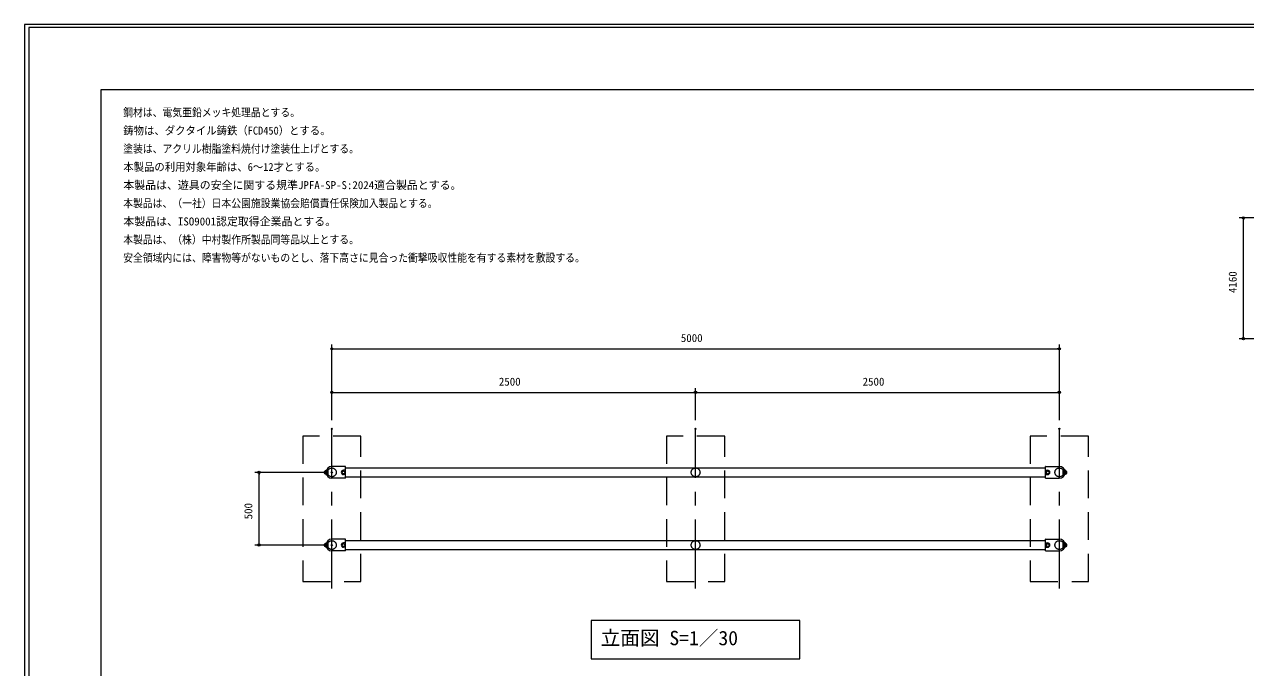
# Model space of a CAD drawing. Units: millimetres, scale not verified, with parts at other scales. Extents: x 0 to 420, y 0 to 297.
# Drawn here: x 0.2 to 280, y 149.8 to 297.3 of the extents above; entities that cross this region are included whole.
import ezdxf
from ezdxf.enums import TextEntityAlignment as Align

# ---------------------------------------------------------------- set-up
doc = ezdxf.new("R2010")
doc.units = ezdxf.units.MM
doc.header["$LTSCALE"] = 0.5
doc.header["$PDMODE"] = 32
doc.header["$PDSIZE"] = 0.25
doc.linetypes.add('USER1', pattern=[50.8, 31.75, -6.35, 6.35, -6.35])
doc.linetypes.add('USER2', pattern=[19.05, 12.7, -6.35])
for name, color, linetype, lineweight in [('DEFPOINTS_3', 7, 'Continuous', 0), ('LY_2', 7, 'Continuous', 0), ('LY_5', 7, 'Continuous', 0), ('LY_6', 7, 'Continuous', 0)]:
    doc.layers.add(name, color=color, linetype=linetype, lineweight=lineweight)
doc.styles.add('ＭＳ ゴシック', font='')
doc.styles.get('ＭＳ ゴシック').set_extended_font_data('MS Gothic')

# ---------------------------------------------------------------- blocks, each defined once
blk = doc.blocks.new('-010-_DOTBLANK')
at = {"color": 7, "linetype": 'Continuous', "lineweight": 0}
blk.add_line((-0.5, 0), (-1, 0), dxfattribs=at)
blk.add_circle((0, 0), 0.5, dxfattribs=at)

msp = doc.modelspace()

# ---------------------------------------------------------------- linework, layer by layer
at = {"layer": 'DEFPOINTS_3'}
for p, q in [((420.25, 297.3069), (0.25, 297.3069)), ((0.25, 297.3069), (0.25, 0.3069))]:
    msp.add_line(p, q, dxfattribs=at)
at = {"layer": 'LY_2'}
for p, q in [((17.75, 282.3069), (17.75, 15.3069)), ((402.75, 282.3069), (17.75, 282.3069))]:
    msp.add_line(p, q, dxfattribs=at)
at = {"layer": 'LY_5'}
for p, q in [((419.248, 296.6134), (1.252, 296.6134)), ((1.252, 296.6134), (1.252, -0.3069)), ((73.8104, 195.9408), (70.6854, 195.9408)), ((73.8438, 193.2741), (73.8438, 195.9074)), ((234.1771, 193.2741), (234.1771, 195.9074)), ((234.2104, 195.9408), (237.3354, 195.9408)), ((68.9404, 194.4574), (68.9404, 194.7241)), ((69.0854, 194.3024), (69.0854, 194.8791)), ((69.1188, 194.8791), (69.0854, 194.8791)), ((69.1188, 194.3024), (69.0854, 194.3024)), ((69.2021, 194.8974), (69.1188, 194.8974)), ((69.1188, 194.2841), (69.1188, 194.8974)), ((69.1188, 194.3024), (69.1188, 194.8791)), ((69.1188, 194.6175), (69.2021, 194.5951)), ((69.1188, 194.5864), (69.2021, 194.5641)), ((69.2021, 194.2841), (69.1188, 194.2841)), ((69.2021, 194.9241), (69.2021, 194.2574)), ((69.2688, 194.9241), (69.2021, 194.9241)), ((69.2021, 194.2841), (69.2021, 194.8974)), ((69.2688, 194.2574), (69.2021, 194.2574)), ((69.2688, 194.1241), (69.2688, 195.0574)), ((69.2688, 194.9241), (69.2688, 194.2574)), ((69.3021, 195.0908), (69.4314, 195.0908)), ((69.3021, 194.0908), (69.4314, 194.0908)), ((69.5904, 194.0908), (69.5904, 195.0908)), ((69.5904, 195.0908), (69.832, 195.0908)), ((69.5904, 194.0908), (69.832, 194.0908)), ((69.7908, 194.0908), (69.7908, 195.0908)), ((69.832, 194.0908), (69.832, 195.0908)), ((73.8104, 193.2408), (70.6854, 193.2408)), ((73.8438, 195.0908), (73.3438, 195.0908)), ((73.8438, 194.0908), (73.3438, 194.0908)), ((73.8438, 195.5991), (234.1771, 195.5991)), ((73.8438, 193.5824), (234.1771, 193.5824)), ((234.1771, 195.0908), (234.6771, 195.0908)), ((234.1771, 194.0908), (234.6771, 194.0908)), ((234.2104, 193.2408), (237.3354, 193.2408)), ((238.1888, 194.0908), (238.1888, 195.0908)), ((238.4304, 195.0908), (238.1888, 195.0908)), ((238.4304, 194.0908), (238.1888, 194.0908)), ((238.2301, 194.0908), (238.2301, 195.0908)), ((238.4304, 194.0908), (238.4304, 195.0908)), ((238.7188, 195.0908), (238.5894, 195.0908)), ((238.7188, 194.0908), (238.5894, 194.0908)), ((238.7521, 194.1241), (238.7521, 195.0574)), ((238.7521, 194.9241), (238.7521, 194.2574)), ((238.7521, 194.9241), (238.8188, 194.9241)), ((238.7521, 194.2574), (238.8188, 194.2574)), ((238.8188, 194.9241), (238.8188, 194.2574)), ((238.8188, 194.8974), (238.9021, 194.8974)), ((238.8188, 194.2841), (238.8188, 194.8974)), ((238.9021, 194.6175), (238.8188, 194.5951)), ((238.9021, 194.5864), (238.8188, 194.5641)), ((238.8188, 194.2841), (238.9021, 194.2841)), ((238.9021, 194.2841), (238.9021, 194.8974)), ((238.9021, 194.3024), (238.9021, 194.8791)), ((238.9021, 194.8791), (238.9354, 194.8791)), ((238.9021, 194.3024), (238.9354, 194.3024)), ((238.9354, 194.3024), (238.9354, 194.8791)), ((239.0804, 194.4574), (239.0804, 194.7241)), ((73.8104, 179.2741), (70.6854, 179.2741)), ((73.8438, 176.6074), (73.8438, 179.2408)), ((234.1771, 176.6074), (234.1771, 179.2408)), ((234.2104, 179.2741), (237.3354, 179.2741)), ((68.9404, 177.7908), (68.9404, 178.0574)), ((69.0854, 177.6358), (69.0854, 178.2124)), ((69.1188, 178.2124), (69.0854, 178.2124)), ((69.1188, 177.6358), (69.0854, 177.6358)), ((69.2021, 178.2308), (69.1188, 178.2308)), ((69.1188, 177.6174), (69.1188, 178.2308)), ((69.1188, 177.6358), (69.1188, 178.2124)), ((69.1188, 177.9508), (69.2021, 177.9285)), ((69.1188, 177.9197), (69.2021, 177.8974)), ((69.2021, 177.6174), (69.1188, 177.6174)), ((69.2021, 178.2574), (69.2021, 177.5908)), ((69.2688, 178.2574), (69.2021, 178.2574)), ((69.2021, 177.6174), (69.2021, 178.2308)), ((69.2688, 177.5908), (69.2021, 177.5908)), ((69.2688, 177.4574), (69.2688, 178.3908)), ((69.2688, 178.2574), (69.2688, 177.5908)), ((69.3021, 178.4241), (69.4314, 178.4241)), ((69.3021, 177.4241), (69.4314, 177.4241)), ((69.5904, 177.4241), (69.5904, 178.4241)), ((69.5904, 178.4241), (69.832, 178.4241)), ((69.5904, 177.4241), (69.832, 177.4241)), ((69.7908, 177.4241), (69.7908, 178.4241)), ((69.832, 177.4241), (69.832, 178.4241)), ((73.8104, 176.5741), (70.6854, 176.5741)), ((73.8438, 178.4241), (73.3438, 178.4241)), ((73.8438, 177.4241), (73.3438, 177.4241)), ((73.8438, 178.9324), (234.1771, 178.9324)), ((73.8438, 176.9158), (234.1771, 176.9158)), ((234.1771, 178.4241), (234.6771, 178.4241)), ((234.1771, 177.4241), (234.6771, 177.4241)), ((234.2104, 176.5741), (237.3354, 176.5741)), ((238.1888, 177.4241), (238.1888, 178.4241)), ((238.4304, 178.4241), (238.1888, 178.4241)), ((238.4304, 177.4241), (238.1888, 177.4241)), ((238.2301, 177.4241), (238.2301, 178.4241)), ((238.4304, 177.4241), (238.4304, 178.4241)), ((238.7188, 178.4241), (238.5894, 178.4241)), ((238.7188, 177.4241), (238.5894, 177.4241)), ((238.7521, 177.4574), (238.7521, 178.3908)), ((238.7521, 178.2574), (238.7521, 177.5908)), ((238.7521, 178.2574), (238.8188, 178.2574)), ((238.7521, 177.5908), (238.8188, 177.5908)), ((238.8188, 178.2574), (238.8188, 177.5908)), ((238.8188, 178.2308), (238.9021, 178.2308)), ((238.8188, 177.6174), (238.8188, 178.2308)), ((238.9021, 177.9508), (238.8188, 177.9285)), ((238.9021, 177.9197), (238.8188, 177.8974)), ((238.8188, 177.6174), (238.9021, 177.6174)), ((238.9021, 177.6174), (238.9021, 178.2308)), ((238.9021, 177.6358), (238.9021, 178.2124)), ((238.9021, 178.2124), (238.9354, 178.2124)), ((238.9021, 177.6358), (238.9354, 177.6358)), ((238.9354, 177.6358), (238.9354, 178.2124)), ((239.0804, 177.7908), (239.0804, 178.0574))]:
    msp.add_line(p, q, dxfattribs=at)
at = {"layer": 'LY_5', "linetype": 'USER1'}
for p, q in [((70.6771, 167.9241), (70.6771, 204.5908)), ((154.0104, 167.9241), (154.0104, 204.5908)), ((237.3438, 167.9241), (237.3438, 204.5908))]:
    msp.add_line(p, q, dxfattribs=at)
at = {"layer": 'LY_5', "linetype": 'USER2'}
for p, q in [((77.3438, 202.9241), (64.0104, 202.9241)), ((64.0104, 202.9241), (64.0104, 169.5908)), ((77.3438, 169.5908), (77.3438, 202.9241)), ((160.6771, 202.9241), (147.3438, 202.9241)), ((147.3438, 202.9241), (147.3438, 169.5908)), ((160.6771, 169.5908), (160.6771, 202.9241)), ((244.0104, 202.9241), (230.6771, 202.9241)), ((230.6771, 202.9241), (230.6771, 169.5908)), ((244.0104, 169.5908), (244.0104, 202.9241)), ((64.0104, 169.5908), (77.3438, 169.5908)), ((147.3438, 169.5908), (160.6771, 169.5908)), ((230.6771, 169.5908), (244.0104, 169.5908))]:
    msp.add_line(p, q, dxfattribs=at)
at = {"layer": 'LY_5', "lineweight": 18}
for p, q in [((177.9104, 160.6158), (130.1104, 160.6158)), ((130.1104, 160.6158), (130.1104, 151.8158)), ((177.9104, 151.8158), (177.9104, 160.6158)), ((130.1104, 151.8158), (177.9104, 151.8158))]:
    msp.add_line(p, q, dxfattribs=at)
at = {"layer": 'LY_5', "linetype": 'USER2'}
for centre in [(70.6771, 194.5908), (154.0104, 194.5908), (237.3438, 194.5908), (70.6771, 177.9241), (154.0104, 177.9241), (237.3438, 177.9241)]:
    msp.add_circle(centre, 1.0083, dxfattribs=at)
at = {"layer": 'LY_5'}
for centre in [(73.3438, 194.5908), (234.6771, 194.5908), (73.3438, 177.9241), (234.6771, 177.9241)]:
    msp.add_circle(centre, 0.3333, dxfattribs=at)
for centre, radius, start, end in [((70.6854, 194.5908), 1.35, 90, 270), ((73.8104, 195.9074), 0.0333, 0, 90), ((234.2104, 195.9074), 0.0333, 90, 180), ((237.3354, 194.5908), 1.35, 270, 90), ((69.2383, 194.5908), 0.3263, 117.93242, 155.88589), ((69.2383, 194.5908), 0.3263, 204.11411, 242.06758), ((69.3021, 195.0574), 0.0333, 90, 180), ((69.3021, 194.1241), 0.0333, 180, 270), ((73.3438, 194.5908), 0.5, 90, 270), ((73.8104, 193.2741), 0.0333, 270, 0), ((234.2104, 193.2741), 0.0333, 180, 270), ((234.6771, 194.5908), 0.5, 270, 90), ((238.7188, 195.0574), 0.0333, 0, 90), ((238.7188, 194.1241), 0.0333, 270, 0), ((238.7826, 194.5908), 0.3263, 24.11411, 62.06758), ((238.7826, 194.5908), 0.3263, 297.93242, 335.88589), ((70.6854, 177.9241), 1.35, 90, 270), ((73.8104, 179.2408), 0.0333, 0, 90), ((234.2104, 179.2408), 0.0333, 90, 180), ((237.3354, 177.9241), 1.35, 270, 90), ((69.2383, 177.9241), 0.3263, 117.93242, 155.88589), ((69.2383, 177.9241), 0.3263, 204.11411, 242.06758), ((69.3021, 178.3908), 0.0333, 90, 180), ((69.3021, 177.4574), 0.0333, 180, 270), ((73.3438, 177.9241), 0.5, 90, 270), ((73.8104, 176.6074), 0.0333, 270, 0), ((234.2104, 176.6074), 0.0333, 180, 270), ((234.6771, 177.9241), 0.5, 270, 90), ((238.7188, 178.3908), 0.0333, 0, 90), ((238.7188, 177.4574), 0.0333, 270, 0), ((238.7826, 177.9241), 0.3263, 24.11411, 62.06758), ((238.7826, 177.9241), 0.3263, 297.93242, 335.88589)]:
    msp.add_arc(centre, radius, start, end, dxfattribs=at)
at = {"layer": 'LY_6'}
for p, q in [((304.1761, 252.9656), (278.5094, 252.9656)), ((279.5094, 225.2289), (279.5094, 252.9656)), ((70.6771, 206.5908), (70.6771, 223.9241)), ((237.3438, 206.5908), (237.3438, 223.9241)), ((304.1761, 225.2289), (278.5094, 225.2289)), ((70.6771, 222.9241), (237.3438, 222.9241)), ((70.6771, 206.5908), (70.6771, 213.9241)), ((70.6771, 212.9241), (154.0104, 212.9241)), ((154.0104, 206.5908), (154.0104, 213.9241)), ((154.0104, 206.5908), (154.0104, 213.9241)), ((154.0104, 212.9241), (237.3438, 212.9241)), ((237.3438, 206.5908), (237.3438, 213.9241)), ((68.6771, 194.5908), (53.0104, 194.5908)), ((54.0104, 177.9241), (54.0104, 194.5908)), ((68.6771, 177.9241), (53.0104, 177.9241))]:
    msp.add_line(p, q, dxfattribs=at)
for p in [(279.5094, 252.9656), (237.3438, 222.9241), (154.0104, 212.9241), (237.3438, 212.9241), (70.6771, 204.5908), (70.6771, 204.5908), (154.0104, 204.5908), (154.0104, 204.5908), (237.3438, 204.5908), (237.3438, 204.5908), (54.0104, 194.5908), (70.6771, 194.5908), (70.6771, 177.9241)]:
    msp.add_point(p, dxfattribs=at)

# ---------------------------------------------------------------- block references
at = {"layer": 'LY_6', "xscale": 0.5, "yscale": 0.5}
for p, rotation in [((279.5094, 252.9656), 90), ((279.5094, 225.2289), 270), ((70.6771, 222.9241), 180), ((70.6771, 212.9241), 180), ((154.0104, 212.9241), 180), ((54.0104, 194.5908), 90), ((54.0104, 177.9241), 270)]:
    msp.add_blockref('-010-_DOTBLANK', p, dxfattribs=dict(at, rotation=rotation))
for p in [(237.3438, 222.9241), (154.0104, 212.9241), (237.3438, 212.9241)]:
    msp.add_blockref('-010-_DOTBLANK', p, dxfattribs=at)

# ---------------------------------------------------------------- texts
at = {"layer": 'LY_5', "style": 'ＭＳ ゴシック'}
msp.add_text('立面図 S=1／30', height=3.299, dxfattribs=at).set_placement((132.268, 153.9658), align=Align.BOTTOM_LEFT)
at = {"layer": 'LY_6', "style": 'ＭＳ ゴシック'}
for s, width, p in [('鋼材は、電気亜鉛メッキ処理品とする。', 0.9, (22.8802, 275.6551)), ('鋳物は、ダクタイル鋳鉄（FCD450）とする。', 0.95, (22.8998, 271.4885)), ('塗装は、アクリル樹脂塗料焼付け塗装仕上げとする。', 0.9, (22.8802, 267.3218)), ('本製品の利用対象年齢は、6～12才とする。', 0.95, (22.8947, 263.1551)), ('本製品は、（一社）日本公園施設業協会賠償責任保険加入製品とする。', 0.9, (22.8802, 254.8218)), ('本製品は、（株）中村製作所製品同等品以上とする。', 0.9, (22.8802, 246.4885)), ('安全領域内には、障害物等がないものとし、落下高さに見合った衝撃吸収性能を有する素材を敷設する。', 0.9, (22.8802, 242.3218))]:
    msp.add_text(s, height=1.833, dxfattribs=dict(at, width=width)).set_placement(p, align=Align.BOTTOM_LEFT)
for s, p in [('本製品は、遊具の安全に関する規準JPFA-SP-S:2024適合製品とする。', (22.9127, 258.9885)), ('本製品は、ISO9001認定取得企業品とする。', (22.9159, 250.6551)), ('5000', (150.6278, 223.9241)), ('2500', (108.9417, 213.9241)), ('2500', (192.275, 213.9241))]:
    msp.add_text(s, height=1.833, dxfattribs=at).set_placement(p, align=Align.BOTTOM_LEFT)
for s, p in [('4160', (278.5094, 235.7145)), ('500', (53.0104, 183.8205))]:
    msp.add_text(s, height=1.833, rotation=90, dxfattribs=at).set_placement(p, align=Align.BOTTOM_LEFT)

doc.saveas('drawing.dxf')
